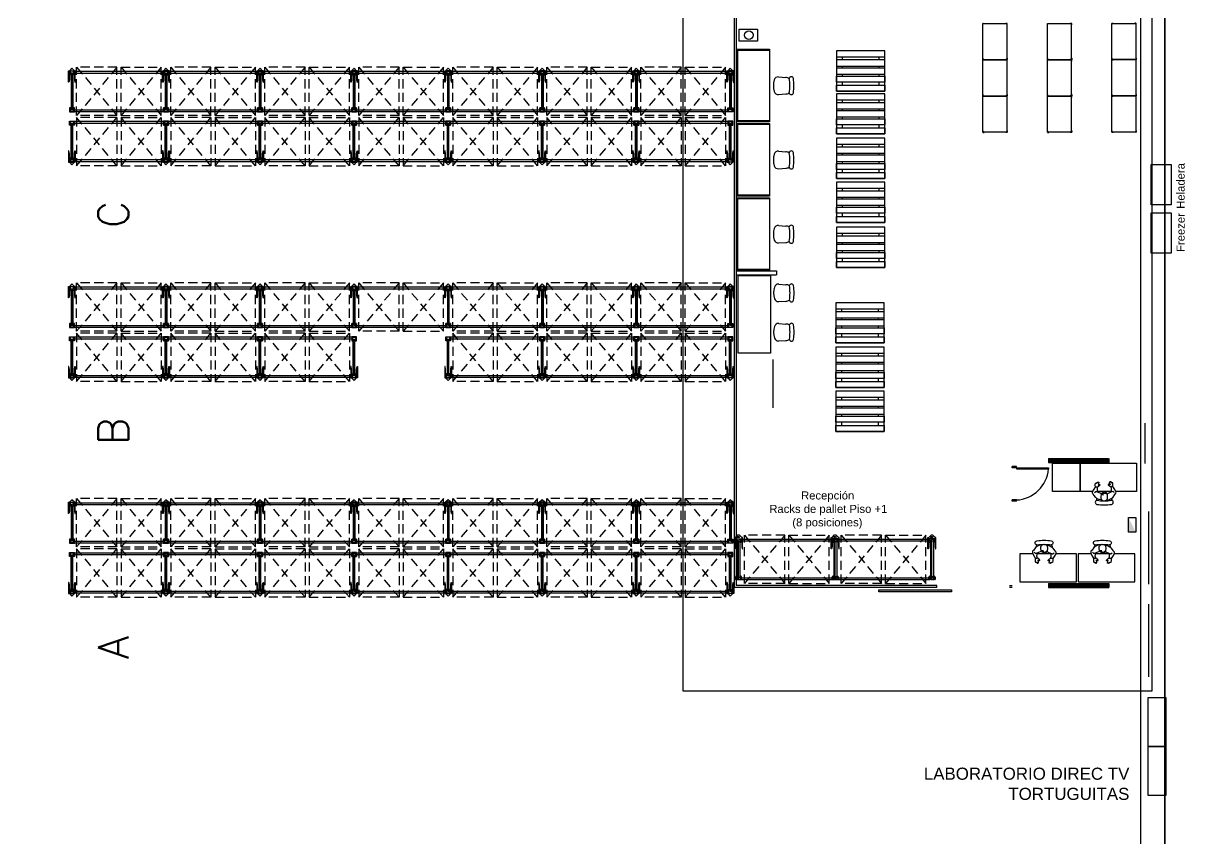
# Model space of a CAD drawing. Header units: millimetres. Extents: x 4 to 170, y 55 to 153.
# Drawn here: x 138.42 to 167.23, y 77.61 to 97.83 of the extents above; entities that cross this region are included whole.
import ezdxf

# ---------------------------------------------------------------- set-up
doc = ezdxf.new("R2010")
doc.units = ezdxf.units.MM
for name, pattern in [('12_13_14_SB-E17-AR-A01_A02_A03-A$0$DASHED2', [0.375, 0.25, -0.125]), ('AUDIT_I_201002150132-0', [0]), ('BORDER2', [0.875, 0.25, -0.125, 0.25, -0.125, 0, -0.125]), ('CONTIN', [0])]:
    doc.linetypes.add(name, pattern=pattern)
for name, color, linetype in [('Carpinterias 1', 2, 'BORDER2'), ('EQ - Mobiliario', 252, 'AUDIT_I_201002150132-0'), ('EQ - Pallets', 253, 'Continuous'), ('Equipamientos', 7, 'Continuous'), ('Estanterias livianas', 252, 'Continuous'), ('Pasillo', 7, 'CONTIN'), ('Rack Mecalux 2300mm (MVA-VLZ)', 5, 'Continuous'), ('Rack Tecnorack 2300 mm Munster', 1, 'Continuous'), ('Rejas', 1, 'Continuous'), ('Tabiques durlock', 6, 'Continuous')]:
    doc.layers.add(name, color=color, linetype=linetype)
doc.styles.get("Standard").update_dxf_attribs({"font": 'txt.shx'})

# ---------------------------------------------------------------- blocks, each defined once
blk = doc.blocks.new('eddewwd')
at = {"layer": 'EQ - Pallets', "color": 252}
for points in [[(1578.48029, 1411.130525), (1579.48029, 1411.130525), (1579.48029, 1409.930525), (1578.48029, 1409.930525)], [(1578.48029, 1411.130525), (1578.48029, 1409.930525), (1578.63029, 1409.930525), (1578.63029, 1411.130525)], [(1578.705566, 1411.130525), (1578.705566, 1409.930525), (1578.855566, 1409.930525), (1578.855566, 1411.130525)], [(1579.05529, 1411.130525), (1579.05529, 1409.930525), (1578.90529, 1409.930525), (1578.90529, 1411.130525)], [(1579.255014, 1411.130525), (1579.255014, 1409.930525), (1579.105014, 1409.930525), (1579.105014, 1411.130525)], [(1579.48029, 1411.130525), (1579.48029, 1409.930525), (1579.33029, 1409.930525), (1579.33029, 1411.130525)]]:
    blk.add_lwpolyline(points, close=True, dxfattribs=at)
for points in [[(1578.48029, 1410.980525), (1578.48029, 1411.130525), (1579.48029, 1411.130525), (1579.48029, 1410.980525)], [(1578.705566, 1410.980525), (1578.63029, 1410.980525)], [(1578.90529, 1410.980525), (1578.855566, 1410.980525)], [(1579.105014, 1410.980525), (1579.05529, 1410.980525)], [(1579.33029, 1410.980525), (1579.255014, 1410.980525)], [(1579.48029, 1410.080525), (1579.48029, 1409.930525), (1578.48029, 1409.930525), (1578.48029, 1410.080525)], [(1578.63029, 1410.080525), (1578.705566, 1410.080525)], [(1578.855566, 1410.080525), (1578.90529, 1410.080525)], [(1579.05529, 1410.080525), (1579.105014, 1410.080525)], [(1579.255014, 1410.080525), (1579.33029, 1410.080525)]]:
    blk.add_lwpolyline(points, dxfattribs=at)
blk = doc.blocks.new('asads')
at = {"layer": 'EQ - Mobiliario', "color": 252}
for points in [[(1573.694572, 1410.988543), (1573.694572, 1410.672566), (1572.994572, 1410.672566), (1572.994572, 1412.072566), (1573.694572, 1412.072566), (1573.694572, 1411.563408)], [(1573.694572, 1411.444408), (1573.694572, 1411.100603)], [(1573.928072, 1411.271797), (1573.927625, 1411.27345)]]:
    blk.add_lwpolyline(points, dxfattribs=at)
for points in [[(1573.914117, 1411.323367), (1573.892169, 1411.40447, 0.052358), (1573.888403, 1411.41421), (1573.865593, 1411.458726), (1573.842363, 1411.483212, 0.053378), (1573.834256, 1411.490111), (1573.773571, 1411.531485, -0.078921), (1573.762157, 1411.542245), (1573.759394, 1411.545825, 0.253624), (1573.715812, 1411.565113), (1573.691399, 1411.563153), (1573.624855, 1411.52073, 0.001509), (1573.624601, 1411.520567), (1573.573003, 1411.487232), (1573.52756, 1411.487476, 0.039319), (1573.519729, 1411.486901), (1573.483288, 1411.481325, 0.271109), (1573.479365, 1411.478144), (1573.477738, 1411.473823, 0.56371), (1573.483028, 1411.467099), (1573.486448, 1411.465819), (1573.467944, 1411.454809, 0.308624), (1573.465104, 1411.449941), (1573.465339, 1411.446618, 0.454858), (1573.471355, 1411.442078), (1573.477612, 1411.443394), (1573.457616, 1411.432945, 0.307468), (1573.454959, 1411.427995), (1573.455544, 1411.422382, 0.419663), (1573.461128, 1411.417938), (1573.467985, 1411.418394), (1573.461403, 1411.409214, 0.353703), (1573.45936, 1411.403267), (1573.459968, 1411.401599, 0.381475), (1573.465835, 1411.398448), (1573.535346, 1411.415164), (1573.529192, 1411.401982), (1573.518049, 1411.382851, 0.392799), (1573.519542, 1411.376211), (1573.524754, 1411.372637, 0.335675), (1573.530781, 1411.372918), (1573.554308, 1411.392509, 0.110367), (1573.56762, 1411.409782), (1573.58033, 1411.437009), (1573.598647, 1411.441852), (1573.625835, 1411.447453, 0.035291), (1573.703604, 1411.444645)], [(1573.577252, 1411.490602), (1573.575318, 1411.484882, 0.155319), (1573.574774, 1411.454554), (1573.580138, 1411.436597)], [(1573.750633, 1411.343407), (1573.703604, 1411.444645, -0.136037), (1573.693493, 1411.469371), (1573.691723, 1411.484324), (1573.717952, 1411.51758)], [(1573.779044, 1411.199684), (1573.764702, 1411.21005, -0.211627), (1573.75654, 1411.224049), (1573.755804, 1411.230665), (1573.759195, 1411.234053, -0.177498), (1573.771687, 1411.239837), (1573.784355, 1411.240882), (1573.76342, 1411.243444, -0.076282), (1573.748818, 1411.247549), (1573.745868, 1411.248889, -0.269675), (1573.734221, 1411.265284, -0.089564), (1573.73578, 1411.282986), (1573.736936, 1411.287221), (1573.745513, 1411.314642), (1573.74898, 1411.322726, -0.168212), (1573.771005, 1411.346919), (1573.774672, 1411.348918)], [(1573.914389, 1411.22365), (1573.898436, 1411.150571, -0.052358), (1573.895156, 1411.140657), (1573.87457, 1411.09507), (1573.852575, 1411.069468, -0.053378), (1573.844818, 1411.062177), (1573.786249, 1411.017859, 0.078921), (1573.775379, 1411.006549), (1573.772796, 1411.002837, -0.253624), (1573.730219, 1410.981423), (1573.705739, 1410.982176), (1573.637183, 1411.021264, -0.001509), (1573.636922, 1411.021415), (1573.583742, 1411.052163), (1573.538366, 1411.049678, -0.039319), (1573.530517, 1411.049865), (1573.493845, 1411.053637, -0.271109), (1573.489769, 1411.05662), (1573.487931, 1411.060856, -0.56371), (1573.492884, 1411.067833), (1573.496236, 1411.06928), (1573.477211, 1411.079363, -0.308624), (1573.474135, 1411.084085), (1573.474205, 1411.087416, -0.454858), (1573.47999, 1411.092248), (1573.486304, 1411.091242), (1573.465818, 1411.100691, -0.307468), (1573.462919, 1411.105504), (1573.463227, 1411.111139, -0.419663), (1573.468584, 1411.115853), (1573.475456, 1411.115736), (1573.468429, 1411.12458, -0.353703), (1573.466095, 1411.130419), (1573.466619, 1411.132115, -0.381475), (1573.472324, 1411.135552), (1573.542575, 1411.122285), (1573.535778, 1411.135148), (1573.523705, 1411.153706, -0.392799), (1573.524869, 1411.160412), (1573.529898, 1411.164238, -0.335675), (1573.535931, 1411.164255), (1573.560396, 1411.145849, -0.110367), (1573.574545, 1411.129253), (1573.588583, 1411.102687), (1573.607116, 1411.098753), (1573.634547, 1411.0945, -0.035291), (1573.712083, 1411.101141)], [(1573.588152, 1411.049007), (1573.585938, 1411.054625, -0.155319), (1573.583899, 1411.084888), (1573.58837, 1411.103089)], [(1573.755585, 1411.208333), (1573.712083, 1411.101141, 0.136037), (1573.703204, 1411.075947), (1573.702174, 1411.060925), (1573.730011, 1411.029004)]]:
    blk.add_lwpolyline(points, format="xyb", dxfattribs=at)
blk.add_lwpolyline([(1573.695933, 1411.269136), (1573.698454, 1411.266462, 0.128039), (1573.706992, 1411.261107), (1573.709302, 1411.260378, -0.219355), (1573.721696, 1411.249122), (1573.731382, 1411.226311, 0.17095), (1573.740344, 1411.216501), (1573.771989, 1411.199541, 0.07568), (1573.777662, 1411.197529), (1573.814595, 1411.190432, 0.047493), (1573.82403, 1411.189534), (1573.849676, 1411.189534, 0.10638), (1573.870244, 1411.19396), (1573.892094, 1411.203821, 0.20273), (1573.91855, 1411.232401), (1573.925026, 1411.250321, 0.135751), (1573.927075, 1411.276901), (1573.921526, 1411.305309, 0.197051), (1573.900671, 1411.337), (1573.894747, 1411.34105, 0.116404), (1573.873314, 1411.349311), (1573.832127, 1411.354952, 0.060301), (1573.820112, 1411.35514), (1573.764836, 1411.349327, 0.09676), (1573.757504, 1411.347077), (1573.735802, 1411.335484, 0.215466), (1573.725758, 1411.322428), (1573.720969, 1411.302091), (1573.719828, 1411.298997, -0.197631), (1573.70953, 1411.287795), (1573.70565, 1411.285982, 0.157943), (1573.696634, 1411.277575), (1573.695201, 1411.274994, 0.326668)], format="xyb", close=True, dxfattribs=at)
for centre, radius, start, end in [((1573.825338, 1411.273227), 0.203175, 63.61801, 82.948325), ((1573.965068, 1411.443599), 0.0508, 8.455473, 171.544527), ((1572.708872, 1411.271797), 1.2192, 351.544527, 8.455473), ((1572.809368, 1411.271797), 1.2192, 351.544527, 8.455473), ((1573.825338, 1411.273227), 0.203175, 278.377378, 296.212212), ((1573.965068, 1411.099994), 0.0508, 188.455473, 351.544527)]:
    blk.add_arc(centre, radius, start, end, dxfattribs=at)
blk = doc.blocks.new('wdwqdwqd')
at = {"layer": 'Estanterias livianas'}
for p, q in [((3067.891053, 1424.818348), (3067.891053, 1424.850348)), ((3067.893053, 1424.818348), (3067.891053, 1424.818348)), ((3067.893053, 1424.818348), (3067.893053, 1424.850348)), ((3067.896053, 1424.855348), (3067.928053, 1424.855348)), ((3067.896053, 1424.853348), (3067.928053, 1424.853348)), ((3067.928053, 1424.853348), (3067.928053, 1424.855348)), ((3068.490053, 1424.855348), (3068.458053, 1424.855348)), ((3068.458053, 1424.855348), (3068.458053, 1424.853348)), ((3068.490053, 1424.853348), (3068.458053, 1424.853348)), ((3068.493053, 1424.818348), (3068.493053, 1424.850348)), ((3068.493053, 1424.818348), (3068.495053, 1424.818348)), ((3068.495053, 1424.818348), (3068.495053, 1424.850348)), ((3067.891053, 1423.988348), (3067.891053, 1423.956348)), ((3067.893053, 1423.988348), (3067.891053, 1423.988348)), ((3067.893053, 1423.988348), (3067.893053, 1423.956348)), ((3067.896053, 1423.953348), (3067.928053, 1423.953348)), ((3067.896053, 1423.951348), (3067.928053, 1423.951348)), ((3067.928053, 1423.953348), (3067.928053, 1423.951348)), ((3068.490053, 1423.953348), (3068.458053, 1423.953348)), ((3068.458053, 1423.953348), (3068.458053, 1423.951348)), ((3068.490053, 1423.951348), (3068.458053, 1423.951348)), ((3068.493053, 1423.988348), (3068.493053, 1423.956348)), ((3068.493053, 1423.988348), (3068.495053, 1423.988348)), ((3068.495053, 1423.988348), (3068.495053, 1423.956348))]:
    blk.add_line(p, q, dxfattribs=at)
for points in [[(3067.893053, 1423.956348), (3067.893053, 1424.850348)], [(3067.896053, 1424.853348), (3068.490053, 1424.853348)], [(3068.493053, 1423.956348), (3068.493053, 1424.850348)], [(3068.490053, 1423.953348), (3067.896053, 1423.953348)]]:
    blk.add_lwpolyline(points, dxfattribs=at)
for centre, radius, start, end in [((3067.896053, 1424.850348), 0.005, 90, 180), ((3067.896053, 1424.850348), 0.003, 90, 180), ((3068.490053, 1424.850348), 0.005, 0, 90), ((3068.490053, 1424.850348), 0.003, 0, 90), ((3067.896053, 1423.956348), 0.005, 180, 270), ((3067.896053, 1423.956348), 0.003, 180, 270), ((3068.490053, 1423.956348), 0.003, 270, 0), ((3068.490053, 1423.956348), 0.005, 270, 0)]:
    blk.add_arc(centre, radius, start, end, dxfattribs=at)
blk = doc.blocks.new('EDE2D')
at = {"layer": 'EQ - Mobiliario', "color": 252}
for p, q in [((1649.582886, 1563.943901), (1649.582886, 1564.743901)), ((1649.582886, 1564.743901), (1651.382886, 1564.743901)), ((1649.602886, 1563.943901), (1649.602886, 1564.723901)), ((1649.602886, 1564.723901), (1651.362886, 1564.723901)), ((1651.362886, 1564.723901), (1651.362886, 1563.943901)), ((1651.382886, 1564.743901), (1651.382886, 1563.943901)), ((1651.382886, 1563.943901), (1649.582886, 1563.943901)), ((1650.260874, 1563.716991), (1650.273765, 1563.539131)), ((1650.695867, 1563.716991), (1650.680116, 1563.539131))]:
    blk.add_line(p, q, dxfattribs=at)
for centre, radius, start, end in [((1650.362087, 1563.725846), 0.1016, 106.10866, 185), ((1650.47837, 1563.323201), 0.5207, 73.89134, 106.10866), ((1650.594654, 1563.725846), 0.1016, 355, 73.89134), ((1650.306568, 1563.399401), 0.0508, 98.455473, 261.544527), ((1650.47694, 1563.539131), 0.203175, 180, 206.38199), ((1650.47837, 1564.655597), 1.2192, 261.544527, 278.455473), ((1650.650173, 1563.399401), 0.0508, 278.455473, 81.544527), ((1650.47694, 1563.539131), 0.203175, 333.787788, 0), ((1650.47837, 1564.555101), 1.2192, 261.544527, 278.455473)]:
    blk.add_arc(centre, radius, start, end, dxfattribs=at)
blk = doc.blocks.new('Rack 2300mm')
at = {"color": 252}
for p, q in [((3092.199909, 1795.632714), (3089.961909, 1795.632714)), ((3089.894409, 1794.685928), (3089.894409, 1795.581501)), ((3089.914409, 1794.685928), (3089.914409, 1795.581501)), ((3089.934409, 1795.567108), (3089.914409, 1795.567108)), ((3089.934409, 1794.685928), (3089.934409, 1795.581501)), ((3092.194909, 1795.587714), (3089.966909, 1795.587714)), ((3092.227409, 1794.685928), (3092.227409, 1795.581501)), ((3092.247409, 1794.685928), (3092.247409, 1795.581501)), ((3092.247409, 1795.567108), (3092.267409, 1795.567108)), ((3092.267409, 1794.685928), (3092.267409, 1795.581501)), ((3089.914409, 1794.700321), (3089.894409, 1794.700321)), ((3092.199909, 1794.634714), (3089.961909, 1794.634714)), ((3092.194909, 1794.679714), (3089.966909, 1794.679714)), ((3092.227409, 1794.700321), (3092.247409, 1794.700321))]:
    blk.add_line(p, q, dxfattribs=at)
at = {"color": 253, "linetype": '12_13_14_SB-E17-AR-A01_A02_A03-A$0$DASHED2', "ltscale": 0.9}
for p, q in [((3091.030463, 1795.733714), (3090.030463, 1795.733714)), ((3090.030463, 1794.533714), (3091.030463, 1795.733714)), ((3091.030463, 1794.533714), (3090.030463, 1795.733714)), ((3090.030463, 1795.733714), (3090.030463, 1794.533714)), ((3091.030463, 1795.733714), (3091.030463, 1794.533714)), ((3091.131355, 1795.733714), (3091.131355, 1794.533714)), ((3091.131355, 1795.733714), (3092.131355, 1795.733714)), ((3092.131355, 1794.533714), (3091.131355, 1795.733714)), ((3091.131355, 1794.533714), (3092.131355, 1795.733714)), ((3092.131355, 1795.733714), (3092.131355, 1794.533714)), ((3091.030463, 1794.533714), (3090.030463, 1794.533714)), ((3091.131355, 1794.533714), (3092.131355, 1794.533714))]:
    blk.add_line(p, q, dxfattribs=at)
at = {"color": 252}
for points in [[(3089.894409, 1795.542714), (3089.854409, 1795.542714), (3089.854409, 1795.642714), (3089.974409, 1795.642714), (3089.974409, 1795.542714), (3089.934409, 1795.542714)], [(3092.267409, 1795.542714), (3092.307409, 1795.542714), (3092.307409, 1795.642714), (3092.187409, 1795.642714), (3092.187409, 1795.542714), (3092.227409, 1795.542714)], [(3089.914409, 1795.581501), (3089.894409, 1795.581501)], [(3089.914409, 1795.581501), (3089.934409, 1795.581501)], [(3092.247409, 1795.581501), (3092.227409, 1795.581501)], [(3092.247409, 1795.581501), (3092.267409, 1795.581501)], [(3089.894409, 1794.724714), (3089.854409, 1794.724714), (3089.854409, 1794.624714), (3089.974409, 1794.624714), (3089.974409, 1794.724714), (3089.934409, 1794.724714)], [(3089.914409, 1794.685928), (3089.894409, 1794.685928)], [(3089.914409, 1794.685928), (3089.934409, 1794.685928)], [(3092.267409, 1794.724714), (3092.307409, 1794.724714), (3092.307409, 1794.624714), (3092.187409, 1794.624714), (3092.187409, 1794.724714), (3092.227409, 1794.724714)], [(3092.247409, 1794.685928), (3092.227409, 1794.685928)], [(3092.247409, 1794.685928), (3092.267409, 1794.685928)]]:
    blk.add_lwpolyline(points, dxfattribs=at)
at = {"color": 252, "lineweight": 30}
for points in [[(3089.935696, 1795.551501), (3089.935696, 1795.57943, -0.198912), (3089.93716, 1795.582966), (3089.955445, 1795.60125, 0.198912), (3089.956909, 1795.604785), (3089.956909, 1795.627714, 0.414214), (3089.951909, 1795.632714), (3089.876909, 1795.632714, 0.414214), (3089.871909, 1795.627714), (3089.871909, 1795.604785, 0.198912), (3089.873374, 1795.60125), (3089.891658, 1795.582966, -0.198912), (3089.893122, 1795.57943), (3089.893122, 1795.551501)], [(3092.226122, 1795.551501), (3092.226122, 1795.57943, 0.198912), (3092.224658, 1795.582966), (3092.206374, 1795.60125, -0.198912), (3092.204909, 1795.604785), (3092.204909, 1795.627714, -0.414214), (3092.209909, 1795.632714), (3092.284909, 1795.632714, -0.414214), (3092.289909, 1795.627714), (3092.289909, 1795.604785, -0.198912), (3092.288445, 1795.60125), (3092.27016, 1795.582966, 0.198912), (3092.268696, 1795.57943), (3092.268696, 1795.551501)], [(3089.935696, 1794.715928), (3089.935696, 1794.687999, 0.198912), (3089.93716, 1794.684463), (3089.955445, 1794.666179, -0.198912), (3089.956909, 1794.662643), (3089.956909, 1794.639714, -0.414214), (3089.951909, 1794.634714), (3089.876909, 1794.634714, -0.414214), (3089.871909, 1794.639714), (3089.871909, 1794.662643, -0.198912), (3089.873374, 1794.666179), (3089.891658, 1794.684463, 0.198912), (3089.893122, 1794.687999), (3089.893122, 1794.715928)], [(3092.226122, 1794.715928), (3092.226122, 1794.687999, -0.198912), (3092.224658, 1794.684463), (3092.206374, 1794.666179, 0.198912), (3092.204909, 1794.662643), (3092.204909, 1794.639714, 0.414214), (3092.209909, 1794.634714), (3092.284909, 1794.634714, 0.414214), (3092.289909, 1794.639714), (3092.289909, 1794.662643, 0.198912), (3092.288445, 1794.666179), (3092.27016, 1794.684463, -0.198912), (3092.268696, 1794.687999), (3092.268696, 1794.715928)]]:
    blk.add_lwpolyline(points, format="xyb", dxfattribs=at)
at = {"color": 252}
for points in [[(3089.951909, 1795.632714), (3089.961909, 1795.632714, -0.414214), (3089.966909, 1795.627714), (3089.966909, 1795.582714)], [(3092.209909, 1795.632714), (3092.199909, 1795.632714, 0.414214), (3092.194909, 1795.627714), (3092.194909, 1795.582714)], [(3089.951909, 1794.634714), (3089.961909, 1794.634714, 0.414214), (3089.966909, 1794.639714), (3089.966909, 1794.684714)], [(3092.209909, 1794.634714), (3092.199909, 1794.634714, -0.414214), (3092.194909, 1794.639714), (3092.194909, 1794.684714)]]:
    blk.add_lwpolyline(points, format="xyb", dxfattribs=at)
for points in [[(3089.870749, 1795.572714), (3089.875079, 1795.570214), (3089.875079, 1795.565214), (3089.870749, 1795.562714), (3089.866419, 1795.565214), (3089.866419, 1795.570214)], [(3089.958069, 1795.562714), (3089.9624, 1795.565214), (3089.9624, 1795.570214), (3089.958069, 1795.572714), (3089.953739, 1795.570214), (3089.953739, 1795.565214)], [(3092.203749, 1795.562714), (3092.199419, 1795.565214), (3092.199419, 1795.570214), (3092.203749, 1795.572714), (3092.208079, 1795.570214), (3092.208079, 1795.565214)], [(3092.291069, 1795.572714), (3092.286739, 1795.570214), (3092.286739, 1795.565214), (3092.291069, 1795.562714), (3092.2954, 1795.565214), (3092.2954, 1795.570214)], [(3089.870749, 1794.694714), (3089.875079, 1794.697214), (3089.875079, 1794.702214), (3089.870749, 1794.704714), (3089.866419, 1794.702214), (3089.866419, 1794.697214)], [(3089.958069, 1794.704714), (3089.9624, 1794.702214), (3089.9624, 1794.697214), (3089.958069, 1794.694714), (3089.953739, 1794.697214), (3089.953739, 1794.702214)], [(3092.203749, 1794.704714), (3092.199419, 1794.702214), (3092.199419, 1794.697214), (3092.203749, 1794.694714), (3092.208079, 1794.697214), (3092.208079, 1794.702214)], [(3092.291069, 1794.694714), (3092.286739, 1794.697214), (3092.286739, 1794.702214), (3092.291069, 1794.704714), (3092.2954, 1794.702214), (3092.2954, 1794.697214)]]:
    blk.add_lwpolyline(points, close=True, dxfattribs=at)
at = {"color": 252, "ltscale": 5}
blk.add_lwpolyline([(3092.252823, 1794.684714), (3092.241995, 1794.684714)], dxfattribs=at)
at = {"color": 252}
for centre in [(3089.870749, 1795.567714), (3089.958069, 1795.567714), (3092.203749, 1795.567714), (3092.291069, 1795.567714), (3089.870749, 1794.699714), (3089.958069, 1794.699714), (3092.203749, 1794.699714), (3092.291069, 1794.699714)]:
    blk.add_circle(centre, 0.00634, dxfattribs=at)
at = {"layer": 'Defpoints', "color": 252}
for points in [[(3089.85077, 1794.659714), (3089.85077, 1794.843873), (3089.84077, 1794.904714), (3089.83077, 1794.904714), (3089.83077, 1794.624714), (3089.85077, 1794.624714)], [(3089.978049, 1794.659714), (3089.978049, 1794.843873), (3089.988049, 1794.904714), (3089.998049, 1794.904714), (3089.998049, 1794.624714), (3089.978049, 1794.624714)], [(3092.18377, 1794.659714), (3092.18377, 1794.843873), (3092.17377, 1794.904714), (3092.16377, 1794.904714), (3092.16377, 1794.624714), (3092.18377, 1794.624714)], [(3092.311049, 1794.659714), (3092.311049, 1794.843873), (3092.321049, 1794.904714), (3092.331049, 1794.904714), (3092.331049, 1794.624714), (3092.311049, 1794.624714)]]:
    blk.add_lwpolyline(points, dxfattribs=at)
at = {"layer": 'Defpoints', "color": 252, "lineweight": 30, "ltscale": 5}
for points in [[(3089.85077, 1794.659714), (3089.85077, 1794.624714), (3089.914409, 1794.561075), (3089.978049, 1794.624714), (3089.978049, 1794.659714)], [(3092.18377, 1794.659714), (3092.18377, 1794.624714), (3092.247409, 1794.561075), (3092.311049, 1794.624714), (3092.311049, 1794.659714)]]:
    blk.add_lwpolyline(points, dxfattribs=at)
blk = doc.blocks.new('Rack 2300mm Sistema Mecalux - 100mm')
at = {"color": 252}
for p, q in [((2098.37194, 1323.146704), (2098.37194, 1323.002304)), ((2098.43194, 1323.151704), (2098.37694, 1323.151704)), ((2098.439297, 1323.111379), (2098.439297, 1323.074576)), ((2098.45194, 1323.111331), (2098.45194, 1323.131704)), ((2099.29744, 1323.111331), (2099.29744, 1323.131704)), ((2099.31744, 1323.151704), (2099.37244, 1323.151704)), ((2099.37744, 1323.146704), (2099.37744, 1323.002304)), ((2098.375263, 1323.028254), (2098.375263, 1320.720754)), ((2098.37694, 1322.997304), (2098.43194, 1322.997304)), ((2098.415263, 1323.012304), (2098.415263, 1320.736704)), ((2098.45194, 1323.017304), (2098.45194, 1323.037676)), ((2099.29744, 1323.017304), (2099.29744, 1323.037676)), ((2099.310083, 1323.037676), (2099.310083, 1323.07448)), ((2099.37244, 1322.997304), (2099.31744, 1322.997304)), ((2099.334117, 1323.012304), (2099.334117, 1320.736704)), ((2099.374117, 1323.028254), (2099.374117, 1320.720754)), ((2098.37194, 1320.602304), (2098.37194, 1320.746704)), ((2098.37694, 1320.751704), (2098.43194, 1320.751704)), ((2098.43194, 1320.597304), (2098.37694, 1320.597304)), ((2098.439297, 1320.637628), (2098.439297, 1320.674431)), ((2098.45194, 1320.731704), (2098.45194, 1320.711331)), ((2098.45194, 1320.637676), (2098.45194, 1320.617304)), ((2099.29744, 1320.731704), (2099.29744, 1320.711331)), ((2099.29744, 1320.637676), (2099.29744, 1320.617304)), ((2099.310083, 1320.711331), (2099.310083, 1320.674528)), ((2099.37244, 1320.751704), (2099.31744, 1320.751704)), ((2099.31744, 1320.597304), (2099.37244, 1320.597304)), ((2099.37744, 1320.602304), (2099.37744, 1320.746704))]:
    blk.add_line(p, q, dxfattribs=at)
at = {"color": 252, "lineweight": 30}
for p, q in [((2098.375263, 1323.114254), (2098.375263, 1323.120754)), ((2098.375263, 1323.09185), (2098.375263, 1323.114254)), ((2098.375263, 1323.097754), (2098.375263, 1323.091396)), ((2098.398448, 1323.124504), (2098.379013, 1323.124504)), ((2098.411974, 1323.112834), (2098.402022, 1323.123001)), ((2098.421013, 1323.111331), (2098.415547, 1323.111331)), ((2098.429013, 1323.111331), (2098.421013, 1323.111331)), ((2098.429013, 1323.111331), (2098.439297, 1323.111331)), ((2098.443047, 1323.114254), (2098.443047, 1323.120754)), ((2098.443047, 1323.115081), (2098.443047, 1323.120362)), ((2099.306333, 1323.114254), (2099.306333, 1323.120754)), ((2099.306333, 1323.115081), (2099.306333, 1323.120362)), ((2099.320367, 1323.111331), (2099.310083, 1323.111331)), ((2099.320367, 1323.111331), (2099.328367, 1323.111331)), ((2099.328367, 1323.111331), (2099.333833, 1323.111331)), ((2099.337406, 1323.112834), (2099.347358, 1323.123001)), ((2099.350931, 1323.124504), (2099.370367, 1323.124504)), ((2099.374117, 1323.114254), (2099.374117, 1323.120754)), ((2099.374117, 1323.09185), (2099.374117, 1323.114254)), ((2099.374117, 1323.097754), (2099.374117, 1323.091396)), ((2098.375263, 1323.057157), (2098.375263, 1323.034754)), ((2098.375263, 1323.034754), (2098.375263, 1323.028254)), ((2098.377989, 1323.06478), (2098.377989, 1323.084228)), ((2098.398448, 1323.024504), (2098.379013, 1323.024504)), ((2098.411974, 1323.036174), (2098.402022, 1323.026006)), ((2098.421013, 1323.037676), (2098.415547, 1323.037676)), ((2098.429013, 1323.037676), (2098.421013, 1323.037676)), ((2098.429013, 1323.037676), (2098.439297, 1323.037676)), ((2098.443047, 1323.034754), (2098.443047, 1323.028254)), ((2098.443047, 1323.033926), (2098.443047, 1323.028646)), ((2099.306333, 1323.034754), (2099.306333, 1323.028254)), ((2099.306333, 1323.033926), (2099.306333, 1323.028646)), ((2099.320367, 1323.037676), (2099.310083, 1323.037676)), ((2099.320367, 1323.037676), (2099.328367, 1323.037676)), ((2099.328367, 1323.037676), (2099.333833, 1323.037676)), ((2099.337406, 1323.036174), (2099.347358, 1323.026006)), ((2099.350931, 1323.024504), (2099.370367, 1323.024504)), ((2099.37139, 1323.06478), (2099.37139, 1323.084228)), ((2099.374117, 1323.057157), (2099.374117, 1323.034754)), ((2099.374117, 1323.034754), (2099.374117, 1323.028254)), ((2098.375263, 1320.714254), (2098.375263, 1320.720754)), ((2098.375263, 1320.69185), (2098.375263, 1320.714254)), ((2098.375263, 1320.651254), (2098.375263, 1320.657612)), ((2098.375263, 1320.657157), (2098.375263, 1320.634754)), ((2098.375263, 1320.634754), (2098.375263, 1320.628254)), ((2098.377989, 1320.684228), (2098.377989, 1320.66478)), ((2098.398448, 1320.724504), (2098.379013, 1320.724504)), ((2098.398448, 1320.624504), (2098.379013, 1320.624504)), ((2098.411974, 1320.712834), (2098.402022, 1320.723001)), ((2098.411974, 1320.636174), (2098.402022, 1320.626006)), ((2098.421013, 1320.711331), (2098.415547, 1320.711331)), ((2098.421013, 1320.637676), (2098.415547, 1320.637676)), ((2098.429013, 1320.711331), (2098.421013, 1320.711331)), ((2098.429013, 1320.637676), (2098.421013, 1320.637676)), ((2098.429013, 1320.711331), (2098.439297, 1320.711331)), ((2098.429013, 1320.637676), (2098.439297, 1320.637676)), ((2098.443047, 1320.714254), (2098.443047, 1320.720754)), ((2098.443047, 1320.715081), (2098.443047, 1320.720362)), ((2098.443047, 1320.634754), (2098.443047, 1320.628254)), ((2098.443047, 1320.633926), (2098.443047, 1320.628646)), ((2099.306333, 1320.714254), (2099.306333, 1320.720754)), ((2099.306333, 1320.715081), (2099.306333, 1320.720362)), ((2099.306333, 1320.634754), (2099.306333, 1320.628254)), ((2099.306333, 1320.633926), (2099.306333, 1320.628646)), ((2099.320367, 1320.711331), (2099.310083, 1320.711331)), ((2099.320367, 1320.637676), (2099.310083, 1320.637676)), ((2099.320367, 1320.711331), (2099.328367, 1320.711331)), ((2099.320367, 1320.637676), (2099.328367, 1320.637676)), ((2099.328367, 1320.711331), (2099.333833, 1320.711331)), ((2099.328367, 1320.637676), (2099.333833, 1320.637676)), ((2099.337406, 1320.712834), (2099.347358, 1320.723001)), ((2099.337406, 1320.636174), (2099.347358, 1320.626006)), ((2099.350931, 1320.724504), (2099.370367, 1320.724504)), ((2099.350931, 1320.624504), (2099.370367, 1320.624504)), ((2099.37139, 1320.684228), (2099.37139, 1320.66478)), ((2099.374117, 1320.714254), (2099.374117, 1320.720754)), ((2099.374117, 1320.69185), (2099.374117, 1320.714254)), ((2099.374117, 1320.651254), (2099.374117, 1320.657612)), ((2099.374117, 1320.657157), (2099.374117, 1320.634754)), ((2099.374117, 1320.634754), (2099.374117, 1320.628254))]:
    blk.add_line(p, q, dxfattribs=at)
at = {"color": 253, "linetype": '12_13_14_SB-E17-AR-A01_A02_A03-A$0$DASHED2', "ltscale": 0.9}
for p, q in [((2098.27469, 1321.924504), (2098.27469, 1322.924504)), ((2098.27469, 1322.924504), (2099.47469, 1322.924504)), ((2099.47469, 1322.924504), (2098.27469, 1321.924504)), ((2099.47469, 1321.924504), (2098.27469, 1322.924504)), ((2099.47469, 1321.924504), (2099.47469, 1322.924504)), ((2098.27469, 1321.924504), (2099.47469, 1321.924504)), ((2098.27469, 1321.824504), (2098.27469, 1320.824504)), ((2099.47469, 1320.824504), (2098.27469, 1321.824504)), ((2099.47469, 1321.824504), (2098.27469, 1320.824504)), ((2098.27469, 1321.824504), (2099.47469, 1321.824504)), ((2099.47469, 1321.824504), (2099.47469, 1320.824504)), ((2098.27469, 1320.824504), (2099.47469, 1320.824504))]:
    blk.add_line(p, q, dxfattribs=at)
at = {"color": 252}
for points in [[(2098.41194, 1323.136704), (2098.41444, 1323.132374), (2098.41944, 1323.132374), (2098.42194, 1323.136704), (2098.41944, 1323.141034), (2098.41444, 1323.141034)], [(2098.415547, 1323.111331), (2098.415547, 1323.074528), (2099.333888, 1323.074528), (2099.333833, 1323.111331)], [(2099.33744, 1323.136704), (2099.33494, 1323.132374), (2099.32994, 1323.132374), (2099.32744, 1323.136704), (2099.32994, 1323.141034), (2099.33494, 1323.141034)], [(2098.41194, 1323.012304), (2098.41444, 1323.016634), (2098.41944, 1323.016634), (2098.42194, 1323.012304), (2098.41944, 1323.007974), (2098.41444, 1323.007974)], [(2098.415547, 1323.037676), (2098.415547, 1323.074528), (2099.333888, 1323.074528), (2099.333833, 1323.037676)], [(2099.33744, 1323.012304), (2099.33494, 1323.016634), (2099.32994, 1323.016634), (2099.32744, 1323.012304), (2099.32994, 1323.007974), (2099.33494, 1323.007974)], [(2098.41194, 1320.736704), (2098.41444, 1320.732374), (2098.41944, 1320.732374), (2098.42194, 1320.736704), (2098.41944, 1320.741034), (2098.41444, 1320.741034)], [(2098.41194, 1320.612304), (2098.41444, 1320.616634), (2098.41944, 1320.616634), (2098.42194, 1320.612304), (2098.41944, 1320.607974), (2098.41444, 1320.607974)], [(2098.415547, 1320.711331), (2098.415547, 1320.67448), (2099.333888, 1320.67448), (2099.333833, 1320.711331)], [(2098.415547, 1320.637676), (2098.415547, 1320.67448), (2099.333888, 1320.67448), (2099.333833, 1320.637676)], [(2099.33744, 1320.736704), (2099.33494, 1320.732374), (2099.32994, 1320.732374), (2099.32744, 1320.736704), (2099.32994, 1320.741034), (2099.33494, 1320.741034)], [(2099.33744, 1320.612304), (2099.33494, 1320.616634), (2099.32994, 1320.616634), (2099.32744, 1320.612304), (2099.32994, 1320.607974), (2099.33494, 1320.607974)]]:
    blk.add_lwpolyline(points, close=True, dxfattribs=at)
for points in [[(2098.37569, 1323.027304), (2098.37569, 1323.017304, 0.414214), (2098.38069, 1323.012304), (2098.42569, 1323.012304)], [(2098.37569, 1323.027304), (2098.37569, 1323.017304, 0.414214), (2098.38069, 1323.012304), (2098.42569, 1323.012304)], [(2099.37369, 1323.027304), (2099.37369, 1323.017304, -0.414214), (2099.36869, 1323.012304), (2099.32369, 1323.012304)], [(2099.37369, 1323.027304), (2099.37369, 1323.017304, -0.414214), (2099.36869, 1323.012304), (2099.32369, 1323.012304)], [(2098.37569, 1320.721704), (2098.37569, 1320.731704, -0.414214), (2098.38069, 1320.736704), (2098.42569, 1320.736704)], [(2098.37569, 1320.721704), (2098.37569, 1320.731704, -0.414214), (2098.38069, 1320.736704), (2098.42569, 1320.736704)], [(2099.37369, 1320.721704), (2099.37369, 1320.731704, 0.414214), (2099.36869, 1320.736704), (2099.32369, 1320.736704)], [(2099.37369, 1320.721704), (2099.37369, 1320.731704, 0.414214), (2099.36869, 1320.736704), (2099.32369, 1320.736704)]]:
    blk.add_lwpolyline(points, format="xyb", dxfattribs=at)
for centre in [(2098.41694, 1323.136704), (2099.33244, 1323.136704), (2098.41694, 1323.012304), (2099.33244, 1323.012304), (2098.41694, 1320.736704), (2098.41694, 1320.612304), (2099.33244, 1320.736704), (2099.33244, 1320.612304)]:
    blk.add_circle(centre, 0.00634, dxfattribs=at)
for centre, radius, start, end in [((2098.37694, 1323.146704), 0.005, 90, 180), ((2098.43194, 1323.131704), 0.02, 360, 90), ((2099.31744, 1323.131704), 0.02, 90, 180), ((2099.37244, 1323.146704), 0.005, 0, 90), ((2098.37694, 1323.002304), 0.005, 180, 270), ((2098.43194, 1323.017304), 0.02, 270, 360), ((2099.31744, 1323.017304), 0.02, 180, 270), ((2099.37244, 1323.002304), 0.005, 270, 0), ((2098.37694, 1320.746704), 0.005, 90, 180), ((2098.37694, 1320.602304), 0.005, 180, 270), ((2098.43194, 1320.731704), 0.02, 0, 90), ((2098.43194, 1320.617304), 0.02, 270, 0), ((2099.31744, 1320.731704), 0.02, 90, 180), ((2099.31744, 1320.617304), 0.02, 180, 270), ((2099.37244, 1320.746704), 0.005, 360, 90), ((2099.37244, 1320.602304), 0.005, 270, 360)]:
    blk.add_arc(centre, radius, start, end, dxfattribs=at)
at = {"color": 252, "lineweight": 30}
for centre, radius, start, end in [((2098.379013, 1323.120754), 0.00375, 90, 180), ((2098.398448, 1323.119504), 0.005, 44.387134, 90), ((2098.415547, 1323.116331), 0.005, 224.387134, 270), ((2098.439297, 1323.115081), 0.00375, 270, 0), ((2099.310083, 1323.115081), 0.00375, 180, 270), ((2099.333833, 1323.116331), 0.005, 270, 315.612866), ((2099.350931, 1323.119504), 0.005, 90, 135.612866), ((2099.370367, 1323.120754), 0.00375, 0, 90), ((2098.383785, 1323.091892), 0.008522, 180.277211, 218.58807), ((2098.383785, 1323.057116), 0.008522, 141.41193, 179.722789), ((2098.379013, 1323.028254), 0.00375, 180, 270), ((2098.374239, 1323.084228), 0.00375, 359.631552, 45), ((2098.374239, 1323.06478), 0.00375, 315, 0.368448), ((2098.398448, 1323.029504), 0.005, 270, 315.612866), ((2098.415547, 1323.032676), 0.005, 90, 135.612866), ((2098.439297, 1323.033926), 0.00375, 360, 90), ((2099.310083, 1323.033926), 0.00375, 90, 180), ((2099.333833, 1323.032676), 0.005, 44.387134, 90), ((2099.350931, 1323.029504), 0.005, 224.387134, 270), ((2099.370367, 1323.028254), 0.00375, 270, 0), ((2099.37514, 1323.084228), 0.00375, 135, 180.368448), ((2099.37514, 1323.06478), 0.00375, 179.631552, 225), ((2099.365595, 1323.091892), 0.008522, 321.41193, 359.722789), ((2099.365595, 1323.057116), 0.008522, 0.277211, 38.58807), ((2098.379013, 1320.720754), 0.00375, 90, 180), ((2098.383785, 1320.691892), 0.008522, 180.277211, 218.58807), ((2098.383785, 1320.657116), 0.008522, 141.41193, 179.722789), ((2098.379013, 1320.628254), 0.00375, 180, 270), ((2098.374239, 1320.684228), 0.00375, 359.631552, 45), ((2098.374239, 1320.66478), 0.00375, 315, 0.368448), ((2098.398448, 1320.719504), 0.005, 44.387134, 90), ((2098.398448, 1320.629504), 0.005, 270, 315.612866), ((2098.415547, 1320.716331), 0.005, 224.387134, 270), ((2098.415547, 1320.632676), 0.005, 90, 135.612866), ((2098.439297, 1320.715081), 0.00375, 270, 0), ((2098.439297, 1320.633926), 0.00375, 360, 90), ((2099.310083, 1320.715081), 0.00375, 180, 270), ((2099.310083, 1320.633926), 0.00375, 90, 180), ((2099.333833, 1320.716331), 0.005, 270, 315.612866), ((2099.333833, 1320.632676), 0.005, 44.387134, 90), ((2099.350931, 1320.719504), 0.005, 90, 135.612866), ((2099.350931, 1320.629504), 0.005, 224.387134, 270), ((2099.370367, 1320.720754), 0.00375, 360, 90), ((2099.370367, 1320.628254), 0.00375, 270, 360), ((2099.37514, 1320.684228), 0.00375, 135, 180.368448), ((2099.37514, 1320.66478), 0.00375, 179.631552, 225), ((2099.365595, 1320.691892), 0.008522, 321.41193, 359.722789), ((2099.365595, 1320.657116), 0.008522, 0.277211, 38.58807)]:
    blk.add_arc(centre, radius, start, end, dxfattribs=at)
at = {"layer": 'Defpoints', "color": 252}
for points in [[(2099.377617, 1323.154207), (2099.193459, 1323.154207), (2099.132617, 1323.164207), (2099.132617, 1323.174207), (2099.412617, 1323.174207), (2099.412617, 1323.154207)], [(2099.377617, 1322.9948), (2099.193459, 1322.9948), (2099.132617, 1322.9848), (2099.132617, 1322.9748), (2099.412617, 1322.9748), (2099.412617, 1322.9948)], [(2099.377617, 1320.754207), (2099.193459, 1320.754207), (2099.132617, 1320.764207), (2099.132617, 1320.774207), (2099.412617, 1320.774207), (2099.412617, 1320.754207)], [(2099.377617, 1320.5948), (2099.193459, 1320.5948), (2099.132617, 1320.5848), (2099.132617, 1320.5748), (2099.412617, 1320.5748), (2099.412617, 1320.5948)]]:
    blk.add_lwpolyline(points, dxfattribs=at)
at = {"layer": 'Defpoints', "color": 252, "lineweight": 30, "ltscale": 5}
for points in [[(2099.374003, 1323.154321), (2099.412503, 1323.154321), (2099.478178, 1323.088646, -0.414214), (2099.478178, 1323.060362), (2099.412617, 1322.9948), (2099.374117, 1322.9948)], [(2099.374003, 1320.754321), (2099.412503, 1320.754321), (2099.478178, 1320.688646, -0.414214), (2099.478178, 1320.660362), (2099.412617, 1320.5948), (2099.374117, 1320.5948)]]:
    blk.add_lwpolyline(points, format="xyb", dxfattribs=at)
at = {"layer": 'Defpoints', "color": 252, "lineweight": 30, "ltscale": 5, "char_height": 0.03, "width": 0.057097, "attachment_point": 5, "rotation": 90}
for insert in [(2099.427701, 1323.074552), (2099.427701, 1320.674552)]:
    blk.add_mtext('100', dxfattribs=dict(at, insert=insert))

msp = doc.modelspace()

# ---------------------------------------------------------------- hatches: boundary and pattern name
at = {"layer": 'Defpoints', "linetype": 'ByBlock'}
h = msp.add_hatch(color=256, dxfattribs=at)
h.dxf.hatch_style = 1
h.paths.add_polyline_path([(165.83263, 85.576729), (165.83263, 85.207017), (166.018737, 85.207017)])

# ---------------------------------------------------------------- linework, layer by layer
at = {"ltscale": 5}
for p, q in [((166.737085, 72.361119), (166.737085, 143.947119)), ((166.743085, 72.361119), (166.743085, 143.947119))]:
    msp.add_line(p, q, dxfattribs=at)
at = {"color": 252}
for p, q in [((157.159041, 91.361184), (157.336901, 91.345433)), ((157.159041, 90.926191), (157.336901, 90.939082)), ((157.159041, 90.385608), (157.336901, 90.369856)), ((157.159041, 89.950614), (157.336901, 89.963505))]:
    msp.add_line(p, q, dxfattribs=at)
for centre, radius, start, end in [((157.150186, 91.259971), 0.1016, 85, 163.89134), ((157.336901, 91.142257), 0.203175, 63.787788, 90), ((157.476631, 91.31549), 0.0508, 8.455473, 171.544527), ((157.552831, 91.143687), 0.5207, 163.89134, 196.10866), ((156.220435, 91.143687), 1.2192, 351.544527, 8.455473), ((156.320931, 91.143687), 1.2192, 351.544527, 8.455473), ((157.150186, 91.027404), 0.1016, 196.10866, 275), ((157.336901, 91.142257), 0.203175, 270, 296.38199), ((157.476631, 90.971885), 0.0508, 188.455473, 351.544527), ((157.552831, 90.168111), 0.5207, 163.89134, 196.10866), ((157.150186, 90.284395), 0.1016, 85, 163.89134), ((157.336901, 90.166681), 0.203175, 63.787788, 90), ((157.476631, 90.339914), 0.0508, 8.455473, 171.544527), ((156.220435, 90.168111), 1.2192, 351.544527, 8.455473), ((156.320931, 90.168111), 1.2192, 351.544527, 8.455473), ((157.150186, 90.051828), 0.1016, 196.10866, 275), ((157.336901, 90.166681), 0.203175, 270, 296.38199), ((157.476631, 89.996309), 0.0508, 188.455473, 351.544527)]:
    msp.add_arc(centre, radius, start, end, dxfattribs=at)
at = {"layer": 'Carpinterias 1', "color": 252, "linetype": 'ByBlock'}
for p, q in [((163.850179, 87.037119), (165.34306, 87.037119)), ((163.850179, 86.937119), (165.34306, 86.937119)), ((163.850179, 83.937119), (165.350179, 83.937119)), ((163.850179, 83.837119), (165.350179, 83.837119))]:
    msp.add_line(p, q, dxfattribs=at)
at = {"layer": 'Carpinterias 1', "linetype": 'ByBlock'}
for p, q in [((162.95406, 86.807119), (162.95406, 86.837119)), ((163.05406, 86.807119), (162.95406, 86.807119)), ((163.05406, 86.807119), (163.05406, 86.837119)), ((163.05406, 86.807119), (163.05406, 86.777119)), ((163.05406, 86.807119), (163.85406, 86.807119)), ((163.05406, 86.777119), (163.85406, 86.777119)), ((163.850179, 87.001332), (165.350179, 87.001332)), ((163.850179, 86.971332), (165.350179, 86.971332)), ((163.85406, 86.807119), (163.85406, 86.777119)), ((163.05406, 86.007119), (162.95406, 86.007119)), ((163.05406, 86.007119), (162.95406, 86.007119)), ((162.95406, 85.977119), (162.95406, 86.007119)), ((163.05406, 85.977119), (163.05406, 86.007119)), ((163.850179, 83.901332), (165.350179, 83.901332)), ((163.850179, 83.871332), (165.350179, 83.871332))]:
    msp.add_line(p, q, dxfattribs=at)
at = {"layer": 'Carpinterias 1', "color": 253, "linetype": 'ByBlock'}
msp.add_arc((163.012163, 86.851234), 0.845153, 272.841537, 354.969082, dxfattribs=at)
at = {"layer": 'Defpoints', "linetype": 'Continuous'}
msp.add_lwpolyline([(75.328921, 143.917034), (75.328921, 144.045454), (166.133928, 144.045454), (166.133928, 63.042325), (96.594342, 63.042325)], dxfattribs=at)
at = {"layer": 'Defpoints', "color": 255, "linetype": 'Continuous'}
msp.add_lwpolyline([(154.790877, 124.00757), (166.419466, 124.00757), (166.419132, 81.26842), (154.790877, 81.26842)], close=True, dxfattribs=at)
at = {"layer": 'Defpoints', "color": 252, "linetype": 'ByBlock'}
msp.add_lwpolyline([(166.018737, 85.576728), (166.018737, 85.207016), (165.832629, 85.207016), (165.832629, 85.576728)], close=True, dxfattribs=at)
at = {"layer": 'EQ - Mobiliario', "color": 252}
msp.add_line((157.014747, 89.491475), (157.014747, 88.291475), dxfattribs=at)
at = {"layer": 'EQ - Mobiliario', "linetype": 'Continuous'}
msp.add_lwpolyline([(156.629957, 97.685865), (156.629957, 97.38735), (156.182, 97.38735), (156.182, 97.685865)], close=True, dxfattribs=at)
at = {"layer": 'EQ - Mobiliario', "color": 252}
msp.add_lwpolyline([(156.954748, 89.651252), (156.154748, 89.651252), (156.154748, 91.571647), (156.954748, 91.571647)], close=True, dxfattribs=at)
at = {"layer": 'EQ - Mobiliario', "linetype": 'Continuous'}
msp.add_circle((156.419747, 97.536483), 0.107332, dxfattribs=at)
at = {"layer": 'Equipamientos', "color": 7}
for p, q in [((166.341446, 83.919705), (166.341446, 85.719705)), ((166.34121, 81.619705), (166.34121, 83.419705)), ((166.341446, 81.619705), (166.341446, 83.419705))]:
    msp.add_line(p, q, dxfattribs=at)
for points in [[(166.398042, 94.328622), (166.898042, 94.328622), (166.898042, 93.328622), (166.398042, 93.328622)], [(166.398042, 93.125146), (166.898042, 93.125146), (166.898042, 92.125146), (166.398042, 92.125146)], [(166.758745, 81.112327), (166.758745, 79.893296), (166.321686, 79.893296), (166.321686, 81.112327)], [(166.758745, 79.893296), (166.758745, 78.674265), (166.321686, 78.674265), (166.321686, 79.893296)]]:
    msp.add_lwpolyline(points, close=True, dxfattribs=at)
at = {"layer": 'Estanterias livianas', "linetype": 'Continuous'}
msp.add_lwpolyline([(164.634948, 86.219755), (163.949007, 86.219755), (163.949007, 86.919755), (164.634948, 86.919755)], close=True, dxfattribs=at)
at = {"layer": 'Rejas', "color": 5}
for p, q in [((161.08406, 83.887119), (156.10406, 83.887119)), ((161.08406, 83.837119), (161.08406, 83.887119)), ((162.88406, 83.887119), (162.95406, 83.887119)), ((161.08406, 83.837119), (156.05406, 83.837119)), ((162.95406, 83.837119), (162.88406, 83.837119))]:
    msp.add_line(p, q, dxfattribs=at)
for points in [[(156.05406, 107.83878), (156.05406, 83.837119)], [(156.10406, 107.83878), (156.10406, 83.887119)]]:
    msp.add_lwpolyline(points, dxfattribs=at)
msp.add_lwpolyline([(159.647145, 83.77963), (161.447145, 83.77963), (161.447145, 83.72963), (159.647145, 83.72963)], close=True, dxfattribs=at)
at = {"layer": 'Tabiques durlock', "linetype": 'Continuous'}
for p, q in [((156.10406, 91.691557), (157.10406, 91.691557)), ((156.10406, 91.591557), (157.10406, 91.591557)), ((163.850179, 87.037119), (163.850179, 86.937119)), ((163.850179, 87.037119), (163.850179, 86.937119)), ((165.350179, 87.037119), (165.350179, 86.937119)), ((163.850179, 83.937119), (163.850179, 83.837119)), ((165.350179, 83.937119), (165.350179, 83.837119))]:
    msp.add_line(p, q, dxfattribs=at)
at = {"layer": 'Tabiques durlock', "color": 252, "linetype": 'Continuous'}
msp.add_line((166.244989, 87.909119), (166.244989, 86.909119), dxfattribs=at)
at = {"layer": 'Tabiques durlock'}
for p, q in [((163.05406, 86.837119), (162.95406, 86.837119)), ((163.05406, 85.977119), (162.95406, 85.977119)), ((163.05406, 85.977119), (162.95406, 85.977119))]:
    msp.add_line(p, q, dxfattribs=at)
at = {"layer": 'Tabiques durlock', "linetype": 'Continuous'}
for points in [[(156.10406, 91.691557), (156.10406, 91.591557)], [(157.10406, 91.691557), (157.10406, 91.591557)]]:
    msp.add_lwpolyline(points, dxfattribs=at)

# ---------------------------------------------------------------- block references
at = {"layer": 'EQ - Mobiliario', "color": 10, "linetype": 'Continuous', "rotation": 90}
for p in [(1720.872047, -1554.196554), (1720.872047, -1556.038644), (1720.872047, -1557.879648)]:
    msp.add_blockref('EDE2D', p, dxfattribs=at)
at = {"layer": 'EQ - Mobiliario', "linetype": 'Continuous', "rotation": 270}
msp.add_blockref('asads', (-1246.037617, 1659.914326), dxfattribs=at)
at = {"layer": 'EQ - Mobiliario', "linetype": 'Continuous', "xscale": -1, "rotation": 270}
for p in [(-1247.529001, -1489.02019), (-1246.082387, -1489.02019)]:
    msp.add_blockref('asads', p, dxfattribs=at)
at = {"layer": 'EQ - Pallets', "linetype": 'Continuous', "xscale": -1, "rotation": 270}
for p in [(-1251.335936, -1482.335479), (-1251.335936, -1483.396545), (-1251.335936, -1484.499515), (-1251.335936, -1485.588912), (-1251.335936, -1486.708932), (-1251.354737, -1488.579879), (-1251.354737, -1489.682849), (-1251.354737, -1490.772246)]:
    msp.add_blockref('eddewwd', p, dxfattribs=at)
at = {"layer": 'Estanterias livianas', "linetype": 'Continuous'}
for p in [(-2905.668031, -1327.027735), (-2904.068031, -1327.027735), (-2902.468031, -1327.025765), (-2905.668031, -1327.927735), (-2904.068031, -1327.927735), (-2902.468031, -1327.925765), (-2905.668031, -1328.827735), (-2904.068031, -1328.827735), (-2902.467958, -1328.825765)]:
    msp.add_blockref('wdwqdwqd', p, dxfattribs=at)
at = {"layer": 'Rack Mecalux 2300mm (MVA-VLZ)', "linetype": 'Continuous', "rotation": 90}
for p in [(1479.235925, -2014.337727), (1481.635925, -2014.337727)]:
    msp.add_blockref('Rack 2300mm Sistema Mecalux - 100mm', p, dxfattribs=at)
at = {"layer": 'Rack Tecnorack 2300 mm Munster', "rotation": 180}
for p in [(3231.875065, 1891.274834), (3234.208065, 1891.274834), (3236.541065, 1891.274834), (3238.874065, 1891.274834), (3241.207065, 1891.274834), (3243.540065, 1891.274834), (3245.873065, 1891.274834), (3231.875065, 1885.924834), (3234.208065, 1885.924834), (3236.541065, 1885.924834), (3238.874065, 1885.924834), (3241.207065, 1885.924834), (3243.540065, 1885.924834), (3245.873065, 1885.924834), (3231.875065, 1880.574834), (3234.208065, 1880.574834), (3236.541065, 1880.574834), (3238.874065, 1880.574834), (3241.207065, 1880.574834), (3243.540065, 1880.574834), (3245.873065, 1880.574834)]:
    msp.add_blockref('Rack 2300mm', p, dxfattribs=at)
at = {"layer": 'Rack Tecnorack 2300 mm Munster'}
for p in [(-2950.286754, -1700.240595), (-2947.953754, -1700.240595), (-2945.620754, -1700.240595), (-2943.287754, -1700.240595), (-2940.954754, -1700.240595), (-2938.621754, -1700.240595), (-2936.288754, -1700.240595), (-2950.286754, -1705.590595), (-2947.953754, -1705.590595), (-2945.620754, -1705.590595), (-2940.954754, -1705.590595), (-2938.621754, -1705.590595), (-2936.288754, -1705.590595), (-2950.286754, -1710.940595), (-2947.953754, -1710.940595), (-2945.620754, -1710.940595), (-2943.287754, -1710.940595), (-2940.954754, -1710.940595), (-2938.621754, -1710.940595), (-2936.288754, -1710.940595)]:
    msp.add_blockref('Rack 2300mm', p, dxfattribs=at)

# ---------------------------------------------------------------- texts
at = {"insert": (153.184034, 86.553162), "char_height": 0.2, "attachment_point": 1}
msp.add_mtext_dynamic_manual_height_columns('{\\fArial|b0|i0|c0|p34;\\W9.51442;       \\W1;\\P\\W9.72713;      \\W1;Recepción \\P\\W9.6432;     \\W1;Racks de pallet Piso +1 \\P\\W9.26199;      \\W1;(8 posiciones)}', width=10.33995, gutter_width=12.5, heights=[0], dxfattribs=at)
at = {"layer": 'Defpoints', "insert": (165.858174, 79.368979), "char_height": 0.3, "attachment_point": 3}
msp.add_mtext_dynamic_manual_height_columns('{\\fArial|b0|i0|c0|p34;LABORATORIO DIREC TV \\PTORTUGUITAS}', width=7.345195, gutter_width=12.5, heights=[0], dxfattribs=at)
at = {"layer": 'Equipamientos', "color": 252, "char_height": 0.2, "width": 1.594445, "attachment_point": 5, "rotation": 90}
for s, insert in [('{\\fArial|b0|i0|c0|p34;Heladera}', (167.130727, 93.795624)), ('{\\fArial|b0|i0|c0|p34;Freezer}', (167.130727, 92.640634))]:
    msp.add_mtext(s, dxfattribs=dict(at, insert=insert))
at = {"layer": 'Pasillo', "color": 0, "linetype": 'ByBlock', "char_height": 0.75, "width": 1.997488, "attachment_point": 1, "rotation": 90}
for s, insert in [('\\pi0.77228;C', (140.278016, 91.976136)), ('\\pi0.78884;B', (140.278016, 86.582349)), ('\\pi0.73941;A', (140.278016, 81.320045))]:
    msp.add_mtext(s, dxfattribs=dict(at, insert=insert))

doc.saveas('drawing.dxf')
